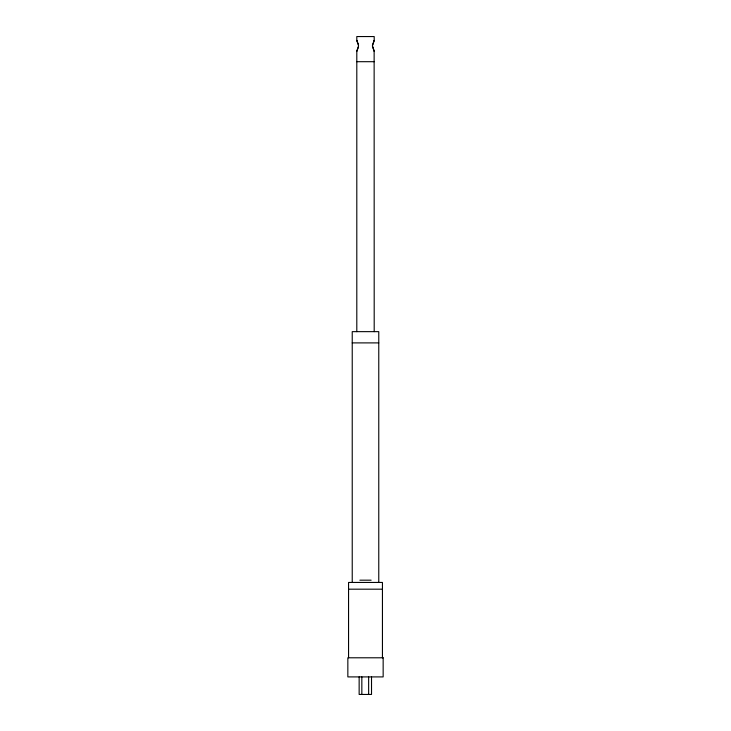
<?xml version="1.0" encoding="UTF-8"?>
<svg xmlns="http://www.w3.org/2000/svg" width="731" height="731" viewBox="0 0 731 731"><rect width="100%" height="100%" fill="white"/><g stroke="black" fill="none" stroke-linecap="round" stroke-linejoin="round"><path stroke-width="1.1" d="M358.51 44.71L356.801 40.433L358.555 45.825L356.801 51.225L358.51 46.948M372.426 45.313L374.199 40.433L372.445 45.825L374.199 51.225L372.426 46.345M356.801 61.696L374.199 61.696M352.232 342.894L378.768 342.894M359.88 580.186L371.12 580.186M348.559 589.186L382.441 589.186M374.135 51.042L374.199 331.646M382.441 657.79L382.441 582.443L348.559 582.443L348.559 657.79M378.768 582.488L378.768 331.646L352.232 331.646L352.232 582.488M374.199 40.58L374.199 36.55L356.801 36.55L356.801 40.57M371.522 676.906L371.522 694.45L359.149 694.45L359.149 676.906M368.643 676.906L368.643 694.45M361.836 676.906L361.836 694.45M356.801 51.088L356.801 331.646M383.154 657.79L347.846 657.79L347.846 676.906L383.154 676.906L383.154 657.79"/></g></svg>
